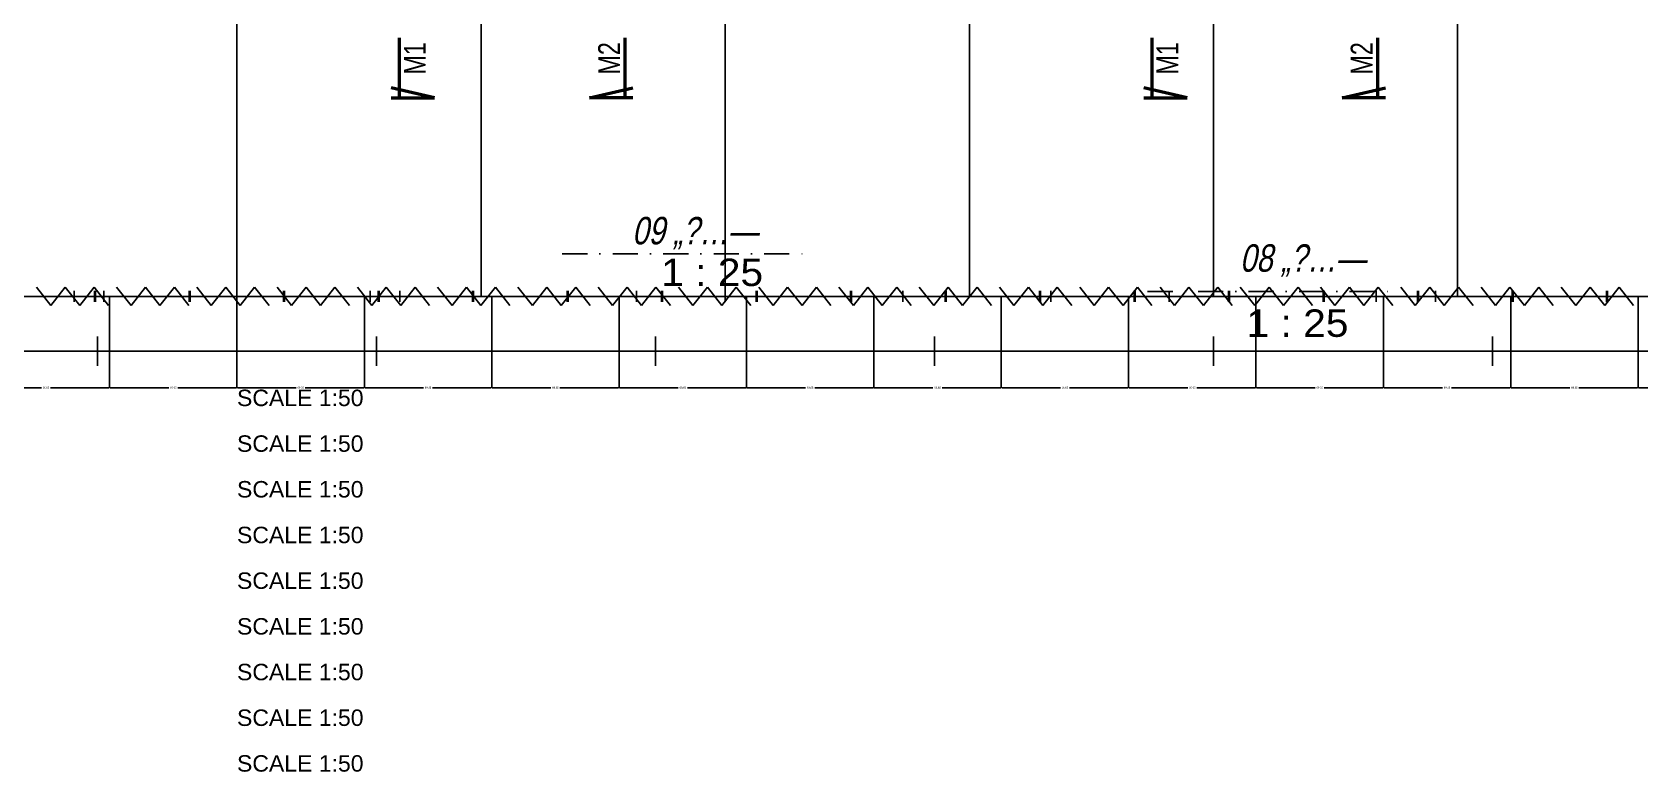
# Model space of a CAD drawing. Header units: inches. Extents: x -5298 to 11252, y 8210 to 22495.
# Drawn here: x 9066 to 9945, y 11253 to 11658 of the extents above; entities that cross this region are included whole.
import ezdxf
from ezdxf.enums import TextEntityAlignment as Align

# ---------------------------------------------------------------- set-up
doc = ezdxf.new("R2010")
doc.units = ezdxf.units.IN
doc.header["$LTSCALE"] = 55
doc.header["$MEASUREMENT"] = 0
doc.linetypes.add('DASHDOT2', pattern=[0.5, 0.25, -0.125, 0, -0.125])
doc.layers.get('Defpoints').update_dxf_attribs({"color": 40})
for name, color, linetype in [('BEAM', 3, 'Continuous'), ('break', 1, 'Continuous'), ('D7', 2, 'Continuous'), ('dim', 2, 'Continuous'), ('ENG_level', 1, 'DASHDOT2'), ('IRON', 1, 'Continuous'), ('MABAT', 4, 'Continuous'), ('TXT', 4, 'Continuous')]:
    doc.layers.add(name, color=color, linetype=linetype)
doc.layers.add('W', color=1, linetype='Continuous', lineweight=50)
doc.layers.add('W-Conc', color=3, linetype='Continuous', lineweight=40)
doc.styles.add('AD', font='oron')
doc.styles.add('HEBREW', font='hebtxt-weld.shx', dxfattribs={"width": 0.8, "oblique": 12})
doc.styles.add('HEBTXT', font='hebtxt-weld.shx')
doc.styles.get("Standard").update_dxf_attribs({"font": 'arial.ttf'})
doc.dimstyles.get("Standard").update_dxf_attribs({"dimtxt": 2.5, "dimasz": 2.5, "dimexe": 1.25, "dimexo": 0.625, "dimtad": 1, "dimtxsty": 'Standard', "dimcen": 2.5, "dimazin": 3, "dimtfac": 1, "dimtmove": 0, "dimatfit": 3})

# ---------------------------------------------------------------- blocks, each defined once
blk = doc.blocks.new('_CLOSEDFILLED')
at = {"color": 0, "linetype": 'BYBLOCK'}
blk.add_solid([(-1, 0.2), (0, 0), (-1, -0.2)], dxfattribs=at)
blk = doc.blocks.new('*D22')
at = {"color": 2}
for p, q in [((9039.1, 11513.24), (9039.1, 11463.24)), ((9108.75, 11513.24), (9108.75, 11463.24)), ((9039.35, 11463.24), (9071.43, 11463.24)), ((9076.43, 11463.24), (9108.5, 11463.24))]:
    blk.add_line(p, q, dxfattribs=at)
at = {"layer": 'Defpoints'}
for p in [(9039.1, 11513.24), (9108.75, 11513.24), (9039.1, 11463.24)]:
    blk.add_point(p, dxfattribs=at)
at = {"layer": 'dim', "color": 2, "xscale": 0.25, "yscale": 0.25, "rotation": 180}
blk.add_blockref('_CLOSEDFILLED', (9039.1, 11463.24), dxfattribs=at)
at = {"layer": 'dim', "color": 2, "xscale": 0.25, "yscale": 0.25}
blk.add_blockref('_CLOSEDFILLED', (9108.75, 11463.24), dxfattribs=at)
at = {"layer": 'dim', "color": 0, "insert": (9073.93, 11463.24), "char_height": 1, "attachment_point": 5}
blk.add_mtext('69,65', dxfattribs=at)
blk = doc.blocks.new('*D23')
at = {"color": 2}
for p, q in [((9108.75, 11513.24), (9108.75, 11463.24)), ((9178.4, 11513.24), (9178.4, 11463.24)), ((9109, 11463.24), (9141.08, 11463.24)), ((9146.08, 11463.24), (9178.15, 11463.24))]:
    blk.add_line(p, q, dxfattribs=at)
at = {"layer": 'Defpoints'}
for p in [(9108.75, 11513.24), (9178.4, 11513.24), (9108.75, 11463.24)]:
    blk.add_point(p, dxfattribs=at)
at = {"layer": 'dim', "color": 2, "xscale": 0.25, "yscale": 0.25, "rotation": 180}
blk.add_blockref('_CLOSEDFILLED', (9108.75, 11463.24), dxfattribs=at)
at = {"layer": 'dim', "color": 2, "xscale": 0.25, "yscale": 0.25}
blk.add_blockref('_CLOSEDFILLED', (9178.4, 11463.24), dxfattribs=at)
at = {"layer": 'dim', "color": 0, "insert": (9143.58, 11463.24), "char_height": 1, "attachment_point": 5}
blk.add_mtext('69,65', dxfattribs=at)
blk = doc.blocks.new('*D24')
at = {"color": 2}
for p, q in [((9178.4, 11513.24), (9178.4, 11463.24)), ((9248.05, 11513.24), (9248.05, 11463.24)), ((9178.65, 11463.24), (9210.73, 11463.24)), ((9215.73, 11463.24), (9247.8, 11463.24))]:
    blk.add_line(p, q, dxfattribs=at)
at = {"layer": 'Defpoints'}
for p in [(9178.4, 11513.24), (9248.05, 11513.24), (9178.4, 11463.24)]:
    blk.add_point(p, dxfattribs=at)
at = {"layer": 'dim', "color": 2, "xscale": 0.25, "yscale": 0.25, "rotation": 180}
blk.add_blockref('_CLOSEDFILLED', (9178.4, 11463.24), dxfattribs=at)
at = {"layer": 'dim', "color": 2, "xscale": 0.25, "yscale": 0.25}
blk.add_blockref('_CLOSEDFILLED', (9248.05, 11463.24), dxfattribs=at)
at = {"layer": 'dim', "color": 0, "insert": (9213.23, 11463.24), "char_height": 1, "attachment_point": 5}
blk.add_mtext('69,65', dxfattribs=at)
blk = doc.blocks.new('*D25')
at = {"color": 2}
for p, q in [((9248.05, 11513.24), (9248.05, 11463.24)), ((9317.7, 11513.24), (9317.7, 11463.24)), ((9248.3, 11463.24), (9280.38, 11463.24)), ((9285.38, 11463.24), (9317.45, 11463.24))]:
    blk.add_line(p, q, dxfattribs=at)
at = {"layer": 'Defpoints'}
for p in [(9248.05, 11513.24), (9317.7, 11513.24), (9248.05, 11463.24)]:
    blk.add_point(p, dxfattribs=at)
at = {"layer": 'dim', "color": 2, "xscale": 0.25, "yscale": 0.25, "rotation": 180}
blk.add_blockref('_CLOSEDFILLED', (9248.05, 11463.24), dxfattribs=at)
at = {"layer": 'dim', "color": 2, "xscale": 0.25, "yscale": 0.25}
blk.add_blockref('_CLOSEDFILLED', (9317.7, 11463.24), dxfattribs=at)
at = {"layer": 'dim', "color": 0, "insert": (9282.88, 11463.24), "char_height": 1, "attachment_point": 5}
blk.add_mtext('69,65', dxfattribs=at)
blk = doc.blocks.new('*D26')
at = {"color": 2}
for p, q in [((9317.7, 11513.24), (9317.7, 11463.24)), ((9387.35, 11513.24), (9387.35, 11463.24)), ((9317.95, 11463.24), (9350.02, 11463.24)), ((9355.02, 11463.24), (9387.1, 11463.24))]:
    blk.add_line(p, q, dxfattribs=at)
at = {"layer": 'Defpoints'}
for p in [(9317.7, 11513.24), (9387.35, 11513.24), (9317.7, 11463.24)]:
    blk.add_point(p, dxfattribs=at)
at = {"layer": 'dim', "color": 2, "xscale": 0.25, "yscale": 0.25, "rotation": 180}
blk.add_blockref('_CLOSEDFILLED', (9317.7, 11463.24), dxfattribs=at)
at = {"layer": 'dim', "color": 2, "xscale": 0.25, "yscale": 0.25}
blk.add_blockref('_CLOSEDFILLED', (9387.35, 11463.24), dxfattribs=at)
at = {"layer": 'dim', "color": 0, "insert": (9352.52, 11463.24), "char_height": 1, "attachment_point": 5}
blk.add_mtext('69,65', dxfattribs=at)
blk = doc.blocks.new('*D27')
at = {"color": 2}
for p, q in [((9387.35, 11513.24), (9387.35, 11463.24)), ((9457, 11513.24), (9457, 11463.24)), ((9387.6, 11463.24), (9419.67, 11463.24)), ((9424.67, 11463.24), (9456.75, 11463.24))]:
    blk.add_line(p, q, dxfattribs=at)
at = {"layer": 'Defpoints'}
for p in [(9387.35, 11513.24), (9457, 11513.24), (9387.35, 11463.24)]:
    blk.add_point(p, dxfattribs=at)
at = {"layer": 'dim', "color": 2, "xscale": 0.25, "yscale": 0.25, "rotation": 180}
blk.add_blockref('_CLOSEDFILLED', (9387.35, 11463.24), dxfattribs=at)
at = {"layer": 'dim', "color": 2, "xscale": 0.25, "yscale": 0.25}
blk.add_blockref('_CLOSEDFILLED', (9457, 11463.24), dxfattribs=at)
at = {"layer": 'dim', "color": 0, "insert": (9422.17, 11463.24), "char_height": 1, "attachment_point": 5}
blk.add_mtext('69,65', dxfattribs=at)
blk = doc.blocks.new('*D28')
at = {"color": 2}
for p, q in [((9457, 11513.24), (9457, 11463.24)), ((9526.65, 11513.24), (9526.65, 11463.24)), ((9457.25, 11463.24), (9489.32, 11463.24)), ((9494.32, 11463.24), (9526.4, 11463.24))]:
    blk.add_line(p, q, dxfattribs=at)
at = {"layer": 'Defpoints'}
for p in [(9457, 11513.24), (9526.65, 11513.24), (9457, 11463.24)]:
    blk.add_point(p, dxfattribs=at)
at = {"layer": 'dim', "color": 2, "xscale": 0.25, "yscale": 0.25, "rotation": 180}
blk.add_blockref('_CLOSEDFILLED', (9457, 11463.24), dxfattribs=at)
at = {"layer": 'dim', "color": 2, "xscale": 0.25, "yscale": 0.25}
blk.add_blockref('_CLOSEDFILLED', (9526.65, 11463.24), dxfattribs=at)
at = {"layer": 'dim', "color": 0, "insert": (9491.82, 11463.24), "char_height": 1, "attachment_point": 5}
blk.add_mtext('69,65', dxfattribs=at)
blk = doc.blocks.new('*D29')
at = {"color": 2}
for p, q in [((9526.65, 11513.24), (9526.65, 11463.24)), ((9596.3, 11513.24), (9596.3, 11463.24)), ((9526.9, 11463.24), (9558.97, 11463.24)), ((9563.97, 11463.24), (9596.05, 11463.24))]:
    blk.add_line(p, q, dxfattribs=at)
at = {"layer": 'Defpoints'}
for p in [(9526.65, 11513.24), (9596.3, 11513.24), (9526.65, 11463.24)]:
    blk.add_point(p, dxfattribs=at)
at = {"layer": 'dim', "color": 2, "xscale": 0.25, "yscale": 0.25, "rotation": 180}
blk.add_blockref('_CLOSEDFILLED', (9526.65, 11463.24), dxfattribs=at)
at = {"layer": 'dim', "color": 2, "xscale": 0.25, "yscale": 0.25}
blk.add_blockref('_CLOSEDFILLED', (9596.3, 11463.24), dxfattribs=at)
at = {"layer": 'dim', "color": 0, "insert": (9561.47, 11463.24), "char_height": 1, "attachment_point": 5}
blk.add_mtext('69,65', dxfattribs=at)
blk = doc.blocks.new('*D30')
at = {"color": 2}
for p, q in [((9596.3, 11513.24), (9596.3, 11463.24)), ((9665.94, 11513.24), (9665.94, 11463.24)), ((9596.55, 11463.24), (9628.62, 11463.24)), ((9633.62, 11463.24), (9665.69, 11463.24))]:
    blk.add_line(p, q, dxfattribs=at)
at = {"layer": 'Defpoints'}
for p in [(9596.3, 11513.24), (9665.94, 11513.24), (9596.3, 11463.24)]:
    blk.add_point(p, dxfattribs=at)
at = {"layer": 'dim', "color": 2, "xscale": 0.25, "yscale": 0.25, "rotation": 180}
blk.add_blockref('_CLOSEDFILLED', (9596.3, 11463.24), dxfattribs=at)
at = {"layer": 'dim', "color": 2, "xscale": 0.25, "yscale": 0.25}
blk.add_blockref('_CLOSEDFILLED', (9665.94, 11463.24), dxfattribs=at)
at = {"layer": 'dim', "color": 0, "insert": (9631.12, 11463.24), "char_height": 1, "attachment_point": 5}
blk.add_mtext('69,65', dxfattribs=at)
blk = doc.blocks.new('*D31')
at = {"color": 2}
for p, q in [((9665.94, 11513.24), (9665.94, 11463.24)), ((9735.59, 11513.24), (9735.59, 11463.24)), ((9666.19, 11463.24), (9698.27, 11463.24)), ((9703.27, 11463.24), (9735.34, 11463.24))]:
    blk.add_line(p, q, dxfattribs=at)
at = {"layer": 'Defpoints'}
for p in [(9665.94, 11513.24), (9735.59, 11513.24), (9665.94, 11463.24)]:
    blk.add_point(p, dxfattribs=at)
at = {"layer": 'dim', "color": 2, "xscale": 0.25, "yscale": 0.25, "rotation": 180}
blk.add_blockref('_CLOSEDFILLED', (9665.94, 11463.24), dxfattribs=at)
at = {"layer": 'dim', "color": 2, "xscale": 0.25, "yscale": 0.25}
blk.add_blockref('_CLOSEDFILLED', (9735.59, 11463.24), dxfattribs=at)
at = {"layer": 'dim', "color": 0, "insert": (9700.77, 11463.24), "char_height": 1, "attachment_point": 5}
blk.add_mtext('69,65', dxfattribs=at)
blk = doc.blocks.new('*D32')
at = {"color": 2}
for p, q in [((9735.59, 11513.24), (9735.59, 11463.24)), ((9805.24, 11513.24), (9805.24, 11463.24)), ((9735.84, 11463.24), (9767.92, 11463.24)), ((9772.92, 11463.24), (9804.99, 11463.24))]:
    blk.add_line(p, q, dxfattribs=at)
at = {"layer": 'Defpoints'}
for p in [(9735.59, 11513.24), (9805.24, 11513.24), (9735.59, 11463.24)]:
    blk.add_point(p, dxfattribs=at)
at = {"layer": 'dim', "color": 2, "xscale": 0.25, "yscale": 0.25, "rotation": 180}
blk.add_blockref('_CLOSEDFILLED', (9735.59, 11463.24), dxfattribs=at)
at = {"layer": 'dim', "color": 2, "xscale": 0.25, "yscale": 0.25}
blk.add_blockref('_CLOSEDFILLED', (9805.24, 11463.24), dxfattribs=at)
at = {"layer": 'dim', "color": 0, "insert": (9770.42, 11463.24), "char_height": 1, "attachment_point": 5}
blk.add_mtext('69,65', dxfattribs=at)
blk = doc.blocks.new('*D33')
at = {"color": 2}
for p, q in [((9805.24, 11513.24), (9805.24, 11463.24)), ((9874.89, 11513.24), (9874.89, 11463.24)), ((9805.49, 11463.24), (9837.57, 11463.24)), ((9842.57, 11463.24), (9874.64, 11463.24))]:
    blk.add_line(p, q, dxfattribs=at)
at = {"layer": 'Defpoints'}
for p in [(9805.24, 11513.24), (9874.89, 11513.24), (9805.24, 11463.24)]:
    blk.add_point(p, dxfattribs=at)
at = {"layer": 'dim', "color": 2, "xscale": 0.25, "yscale": 0.25, "rotation": 180}
blk.add_blockref('_CLOSEDFILLED', (9805.24, 11463.24), dxfattribs=at)
at = {"layer": 'dim', "color": 2, "xscale": 0.25, "yscale": 0.25}
blk.add_blockref('_CLOSEDFILLED', (9874.89, 11463.24), dxfattribs=at)
at = {"layer": 'dim', "color": 0, "insert": (9840.07, 11463.24), "char_height": 1, "attachment_point": 5}
blk.add_mtext('69,65', dxfattribs=at)
blk = doc.blocks.new('*D34')
at = {"color": 2}
for p, q in [((9874.89, 11513.24), (9874.89, 11463.24)), ((9944.54, 11513.24), (9944.54, 11463.24)), ((9875.14, 11463.24), (9907.22, 11463.24)), ((9912.22, 11463.24), (9944.29, 11463.24))]:
    blk.add_line(p, q, dxfattribs=at)
at = {"layer": 'Defpoints'}
for p in [(9874.89, 11513.24), (9944.54, 11513.24), (9874.89, 11463.24)]:
    blk.add_point(p, dxfattribs=at)
at = {"layer": 'dim', "color": 2, "xscale": 0.25, "yscale": 0.25, "rotation": 180}
blk.add_blockref('_CLOSEDFILLED', (9874.89, 11463.24), dxfattribs=at)
at = {"layer": 'dim', "color": 2, "xscale": 0.25, "yscale": 0.25}
blk.add_blockref('_CLOSEDFILLED', (9944.54, 11463.24), dxfattribs=at)
at = {"layer": 'dim', "color": 0, "insert": (9909.72, 11463.24), "char_height": 1, "attachment_point": 5}
blk.add_mtext('69,65', dxfattribs=at)
blk = doc.blocks.new('*D35')
at = {"color": 2}
for p, q in [((9944.54, 11513.24), (9944.54, 11463.24)), ((10014.19, 11513.24), (10014.19, 11463.24)), ((9944.79, 11463.24), (9976.86, 11463.24)), ((9981.86, 11463.24), (10013.94, 11463.24))]:
    blk.add_line(p, q, dxfattribs=at)
at = {"layer": 'Defpoints'}
for p in [(9944.54, 11513.24), (10014.19, 11513.24), (9944.54, 11463.24)]:
    blk.add_point(p, dxfattribs=at)
at = {"layer": 'dim', "color": 2, "xscale": 0.25, "yscale": 0.25, "rotation": 180}
blk.add_blockref('_CLOSEDFILLED', (9944.54, 11463.24), dxfattribs=at)
at = {"layer": 'dim', "color": 2, "xscale": 0.25, "yscale": 0.25}
blk.add_blockref('_CLOSEDFILLED', (10014.19, 11463.24), dxfattribs=at)
at = {"layer": 'dim', "color": 0, "insert": (9979.36, 11463.24), "char_height": 1, "attachment_point": 5}
blk.add_mtext('69,65', dxfattribs=at)

msp = doc.modelspace()

# ---------------------------------------------------------------- linework, layer by layer
at = {"layer": 'BEAM', "color": 5}
for p, q in [((9178.402, 11513.244), (9178.402, 18236.017)), ((9311.896, 11513.244), (9311.896, 18236.017)), ((9445.389, 11513.244), (9445.389, 18236.017)), ((9578.883, 11513.244), (9578.883, 18236.017)), ((9712.377, 11513.244), (9712.377, 18236.017)), ((9845.871, 11513.244), (9845.871, 18236.017)), ((7576.475, 11513.244), (10780.328, 11513.244))]:
    msp.add_line(p, q, dxfattribs=at)
at = {"layer": 'break', "color": 7}
for p, q in [((9068.681, 11518.244), (9076.581, 11508.244)), ((9076.581, 11508.244), (9084.481, 11518.244)), ((9084.481, 11518.244), (9092.38, 11508.244)), ((9092.38, 11508.244), (9100.28, 11518.244)), ((9100.28, 11518.244), (9108.18, 11508.244)), ((9112.569, 11518.244), (9120.469, 11508.244)), ((9120.469, 11508.244), (9128.369, 11518.244)), ((9128.369, 11518.244), (9136.269, 11508.244)), ((9136.269, 11508.244), (9144.169, 11518.244)), ((9144.169, 11518.244), (9152.069, 11508.244)), ((9156.457, 11518.244), (9164.357, 11508.244)), ((9164.357, 11508.244), (9172.257, 11518.244)), ((9172.257, 11518.244), (9180.157, 11508.244)), ((9180.157, 11508.244), (9188.057, 11518.244)), ((9188.057, 11518.244), (9195.957, 11508.244)), ((9200.346, 11518.244), (9208.246, 11508.244)), ((9208.246, 11508.244), (9216.146, 11518.244)), ((9216.146, 11518.244), (9224.046, 11508.244)), ((9224.046, 11508.244), (9231.946, 11518.244)), ((9231.946, 11518.244), (9239.845, 11508.244)), ((9244.234, 11518.244), (9252.134, 11508.244)), ((9252.134, 11508.244), (9260.034, 11518.244)), ((9260.034, 11518.244), (9267.934, 11508.244)), ((9267.934, 11508.244), (9275.834, 11518.244)), ((9275.834, 11518.244), (9283.734, 11508.244)), ((9288.123, 11518.244), (9296.023, 11508.244)), ((9296.023, 11508.244), (9303.923, 11518.244)), ((9303.923, 11518.244), (9311.822, 11508.244)), ((9311.822, 11508.244), (9319.722, 11518.244)), ((9319.722, 11518.244), (9327.622, 11508.244)), ((9332.011, 11518.244), (9339.911, 11508.244)), ((9339.911, 11508.244), (9347.811, 11518.244)), ((9347.811, 11518.244), (9355.711, 11508.244)), ((9355.711, 11508.244), (9363.611, 11518.244)), ((9363.611, 11518.244), (9371.511, 11508.244)), ((9375.899, 11518.244), (9383.799, 11508.244)), ((9383.799, 11508.244), (9391.699, 11518.244)), ((9391.699, 11518.244), (9399.599, 11508.244)), ((9399.599, 11508.244), (9407.499, 11518.244)), ((9407.499, 11518.244), (9415.399, 11508.244)), ((9419.788, 11518.244), (9427.688, 11508.244)), ((9427.688, 11508.244), (9435.588, 11518.244)), ((9435.588, 11518.244), (9443.488, 11508.244)), ((9443.488, 11508.244), (9451.388, 11518.244)), ((9451.388, 11518.244), (9459.287, 11508.244)), ((9463.676, 11518.244), (9471.576, 11508.244)), ((9471.576, 11508.244), (9479.476, 11518.244)), ((9479.476, 11518.244), (9487.376, 11508.244)), ((9487.376, 11508.244), (9495.276, 11518.244)), ((9495.276, 11518.244), (9503.176, 11508.244)), ((9507.565, 11518.244), (9515.465, 11508.244)), ((9515.465, 11508.244), (9523.364, 11518.244)), ((9523.364, 11518.244), (9531.264, 11508.244)), ((9531.264, 11508.244), (9539.164, 11518.244)), ((9539.164, 11518.244), (9547.064, 11508.244)), ((9551.453, 11518.244), (9559.353, 11508.244)), ((9559.353, 11508.244), (9567.253, 11518.244)), ((9567.253, 11518.244), (9575.153, 11508.244)), ((9575.153, 11508.244), (9583.053, 11518.244)), ((9583.053, 11518.244), (9590.953, 11508.244)), ((9595.341, 11518.244), (9603.241, 11508.244)), ((9603.241, 11508.244), (9611.141, 11518.244)), ((9611.141, 11518.244), (9619.041, 11508.244)), ((9619.041, 11508.244), (9626.941, 11518.244)), ((9626.941, 11518.244), (9634.841, 11508.244)), ((9639.23, 11518.244), (9647.13, 11508.244)), ((9647.13, 11508.244), (9655.03, 11518.244)), ((9655.03, 11518.244), (9662.93, 11508.244)), ((9662.93, 11508.244), (9670.83, 11518.244)), ((9670.83, 11518.244), (9678.729, 11508.244)), ((9683.118, 11518.244), (9691.018, 11508.244)), ((9691.018, 11508.244), (9698.918, 11518.244)), ((9698.918, 11518.244), (9706.818, 11508.244)), ((9706.818, 11508.244), (9714.718, 11518.244)), ((9714.718, 11518.244), (9722.618, 11508.244)), ((9727.007, 11518.244), (9734.907, 11508.244)), ((9734.907, 11508.244), (9742.806, 11518.244)), ((9742.806, 11518.244), (9750.706, 11508.244)), ((9750.706, 11508.244), (9758.606, 11518.244)), ((9758.606, 11518.244), (9766.506, 11508.244)), ((9770.895, 11518.244), (9778.795, 11508.244)), ((9778.795, 11508.244), (9786.695, 11518.244)), ((9786.695, 11518.244), (9794.595, 11508.244)), ((9794.595, 11508.244), (9802.495, 11518.244)), ((9802.495, 11518.244), (9810.395, 11508.244)), ((9814.783, 11518.244), (9822.683, 11508.244)), ((9822.683, 11508.244), (9830.583, 11518.244)), ((9830.583, 11518.244), (9838.483, 11508.244)), ((9838.483, 11508.244), (9846.383, 11518.244)), ((9846.383, 11518.244), (9854.283, 11508.244)), ((9858.672, 11518.244), (9866.572, 11508.244)), ((9866.572, 11508.244), (9874.472, 11518.244)), ((9874.472, 11518.244), (9882.372, 11508.244)), ((9882.372, 11508.244), (9890.272, 11518.244)), ((9890.272, 11518.244), (9898.171, 11508.244)), ((9902.56, 11518.244), (9910.46, 11508.244)), ((9910.46, 11508.244), (9918.36, 11518.244)), ((9918.36, 11518.244), (9926.26, 11508.244)), ((9926.26, 11508.244), (9934.16, 11518.244)), ((9934.16, 11518.244), (9942.06, 11508.244))]:
    msp.add_line(p, q, dxfattribs=at)
at = {"layer": 'D7', "color": 4}
for p, q in [((9105.587, 11510.244), (9105.587, 11516.244)), ((9251.217, 11510.244), (9251.217, 11516.244)), ((9396.846, 11510.244), (9396.846, 11516.244)), ((9542.476, 11510.244), (9542.476, 11516.244)), ((9688.106, 11510.244), (9688.106, 11516.244)), ((9833.735, 11510.244), (9833.735, 11516.244))]:
    msp.add_line(p, q, dxfattribs=at)
at = {"layer": 'ENG_level', "color": 1}
for p, q in [((9356.267, 11536.604, 0), (9492.528, 11536.604, 0)), ((9676.339, 11515.95, 0), (9812.599, 11515.95, 0))]:
    msp.add_line(p, q, dxfattribs=at)
at = {"layer": 'IRON', "color": 1}
for p, q in [((9102.119, 11475.244), (9102.119, 11491.244)), ((9254.684, 11475.244), (9254.684, 11491.244)), ((9407.248, 11475.244), (9407.248, 11491.244)), ((9559.813, 11475.244), (9559.813, 11491.244)), ((9712.377, 11475.244), (9712.377, 11491.244)), ((9864.942, 11475.244), (9864.942, 11491.244)), ((7576.475, 11483.244), (10780.328, 11483.244))]:
    msp.add_line(p, q, dxfattribs=at)
at = {"layer": 'MABAT', "color": 3}
for p, q in [((9089.406, 11510.244), (9089.406, 11516.244)), ((9267.398, 11510.244), (9267.398, 11516.244)), ((9445.389, 11510.244), (9445.389, 11516.244)), ((9623.381, 11510.244), (9623.381, 11516.244)), ((9801.373, 11510.244), (9801.373, 11516.244))]:
    msp.add_line(p, q, dxfattribs=at)
at = {"layer": 'W'}
for p, q in [((9267.08, 11654.739, 0), (9267.08, 11621.851, 0)), ((9390.443, 11654.739, 0), (9390.443, 11621.851, 0)), ((9678.595, 11654.732, 0), (9678.595, 11621.845, 0)), ((9801.958, 11654.732, 0), (9801.958, 11621.845, 0)), ((9286.383, 11621.851, 0), (9262.712, 11627.445, 0)), ((9262.712, 11621.851, 0), (9286.383, 11621.851, 0)), ((9371.14, 11621.851, 0), (9394.811, 11627.445, 0)), ((9394.811, 11621.851, 0), (9371.14, 11621.851, 0)), ((9697.898, 11621.845, 0), (9674.227, 11627.438, 0)), ((9674.227, 11621.845, 0), (9697.898, 11621.845, 0)), ((9782.655, 11621.845, 0), (9806.326, 11627.438, 0)), ((9806.326, 11621.845, 0), (9782.655, 11621.845, 0))]:
    msp.add_line(p, q, dxfattribs=at)
at = {"layer": 'W-Conc', "color": 2}
for p, q in [((9100.889, 11510.244), (9100.889, 11516.244)), ((9152.564, 11510.244), (9152.564, 11516.244)), ((9204.239, 11510.244), (9204.239, 11516.244)), ((9255.914, 11510.244), (9255.914, 11516.244)), ((9307.589, 11510.244), (9307.589, 11516.244)), ((9359.264, 11510.244), (9359.264, 11516.244)), ((9410.939, 11510.244), (9410.939, 11516.244)), ((9462.614, 11510.244), (9462.614, 11516.244)), ((9514.29, 11510.244), (9514.29, 11516.244)), ((9565.965, 11510.244), (9565.965, 11516.244)), ((9617.64, 11510.244), (9617.64, 11516.244)), ((9669.315, 11510.244), (9669.315, 11516.244)), ((9720.99, 11510.244), (9720.99, 11516.244)), ((9772.665, 11510.244), (9772.665, 11516.244)), ((9824.34, 11510.244), (9824.34, 11516.244)), ((9876.015, 11510.244), (9876.015, 11516.244)), ((9927.69, 11510.244), (9927.69, 11516.244))]:
    msp.add_line(p, q, dxfattribs=at)

# ---------------------------------------------------------------- texts
at = {"layer": 'ENG_level', "style": 'HEBREW', "oblique": 12, "width": 0.8}
for s, p in [('09 „\x8e…—', (9463.131, 11541.75, 0)), ('08 „\x8e…—', (9795.49, 11526.781, 0))]:
    msp.add_text(s, height=15, dxfattribs=at).set_placement(p, align=Align.RIGHT)
at = {"layer": 'ENG_level', "color": 1, "style": 'HEBTXT', "width": 1.11}
for p in [(9438.232, 11526.446, 0), (9758.304, 11498.644, 0)]:
    msp.add_text('1 : 25', height=15, rotation=359.999999, dxfattribs=at).set_placement(p, align=Align.MIDDLE)
at = {"layer": 'TXT', "color": 4}
for p in [(9178.402, 11453.244), (9178.402, 11428.244), (9178.402, 11403.244), (9178.402, 11378.244), (9178.402, 11353.244), (9178.402, 11328.244), (9178.402, 11303.244), (9178.402, 11278.244), (9178.402, 11253.244)]:
    msp.add_text('SCALE 1:50', height=9, dxfattribs=at).set_placement(p)
at = {"layer": 'W', "style": 'AD', "width": 0.8}
for s, p in [('M1', (9281.624, 11634.62, 0)), ('M2', (9387.853, 11634.62, 0)), ('M1', (9693.139, 11634.613, 0)), ('M2', (9799.368, 11634.613, 0))]:
    msp.add_text(s, height=11.9529, rotation=90, dxfattribs=at).set_placement(p)

# ---------------------------------------------------------------- dimensions: what is measured, and where the dimension line sits
at = {"layer": 'dim', "color": 2}
for base, p1, p2, picture, middle in [((9039.104, 11463.244), (9039.104, 11513.244), (9108.753, 11513.244), '*D22', (9073.928, 11463.244)), ((9108.753, 11463.244), (9108.753, 11513.244), (9178.402, 11513.244), '*D23', (9143.577, 11463.244)), ((9178.402, 11463.244), (9178.402, 11513.244), (9248.051, 11513.244), '*D24', (9213.226, 11463.244)), ((9248.051, 11463.244), (9248.051, 11513.244), (9317.7, 11513.244), '*D25', (9282.875, 11463.244)), ((9317.7, 11463.244), (9317.7, 11513.244), (9387.349, 11513.244), '*D26', (9352.524, 11463.244)), ((9387.349, 11463.244), (9387.349, 11513.244), (9456.998, 11513.244), '*D27', (9422.173, 11463.244)), ((9456.998, 11463.244), (9456.998, 11513.244), (9526.647, 11513.244), '*D28', (9491.822, 11463.244)), ((9526.647, 11463.244), (9526.647, 11513.244), (9596.296, 11513.244), '*D29', (9561.471, 11463.244)), ((9596.296, 11463.244), (9596.296, 11513.244), (9665.945, 11513.244), '*D30', (9631.12, 11463.244)), ((9665.945, 11463.244), (9665.945, 11513.244), (9735.594, 11513.244), '*D31', (9700.769, 11463.244)), ((9735.594, 11463.244), (9735.594, 11513.244), (9805.243, 11513.244), '*D32', (9770.418, 11463.244)), ((9805.243, 11463.244), (9805.243, 11513.244), (9874.891, 11513.244), '*D33', (9840.067, 11463.244)), ((9874.891, 11463.244), (9874.891, 11513.244), (9944.54, 11513.244), '*D34', (9909.716, 11463.244)), ((9944.54, 11463.244), (9944.54, 11513.244), (10014.189, 11513.244), '*D35', (9979.365, 11463.244))]:
    dim = msp.add_linear_dim(base=base, p1=p1, p2=p2, dimstyle='Standard', dxfattribs=at)
    dim.commit()
    dim.dimension.update_dxf_attribs({"geometry": picture, "text_midpoint": middle})

doc.saveas('drawing.dxf')
